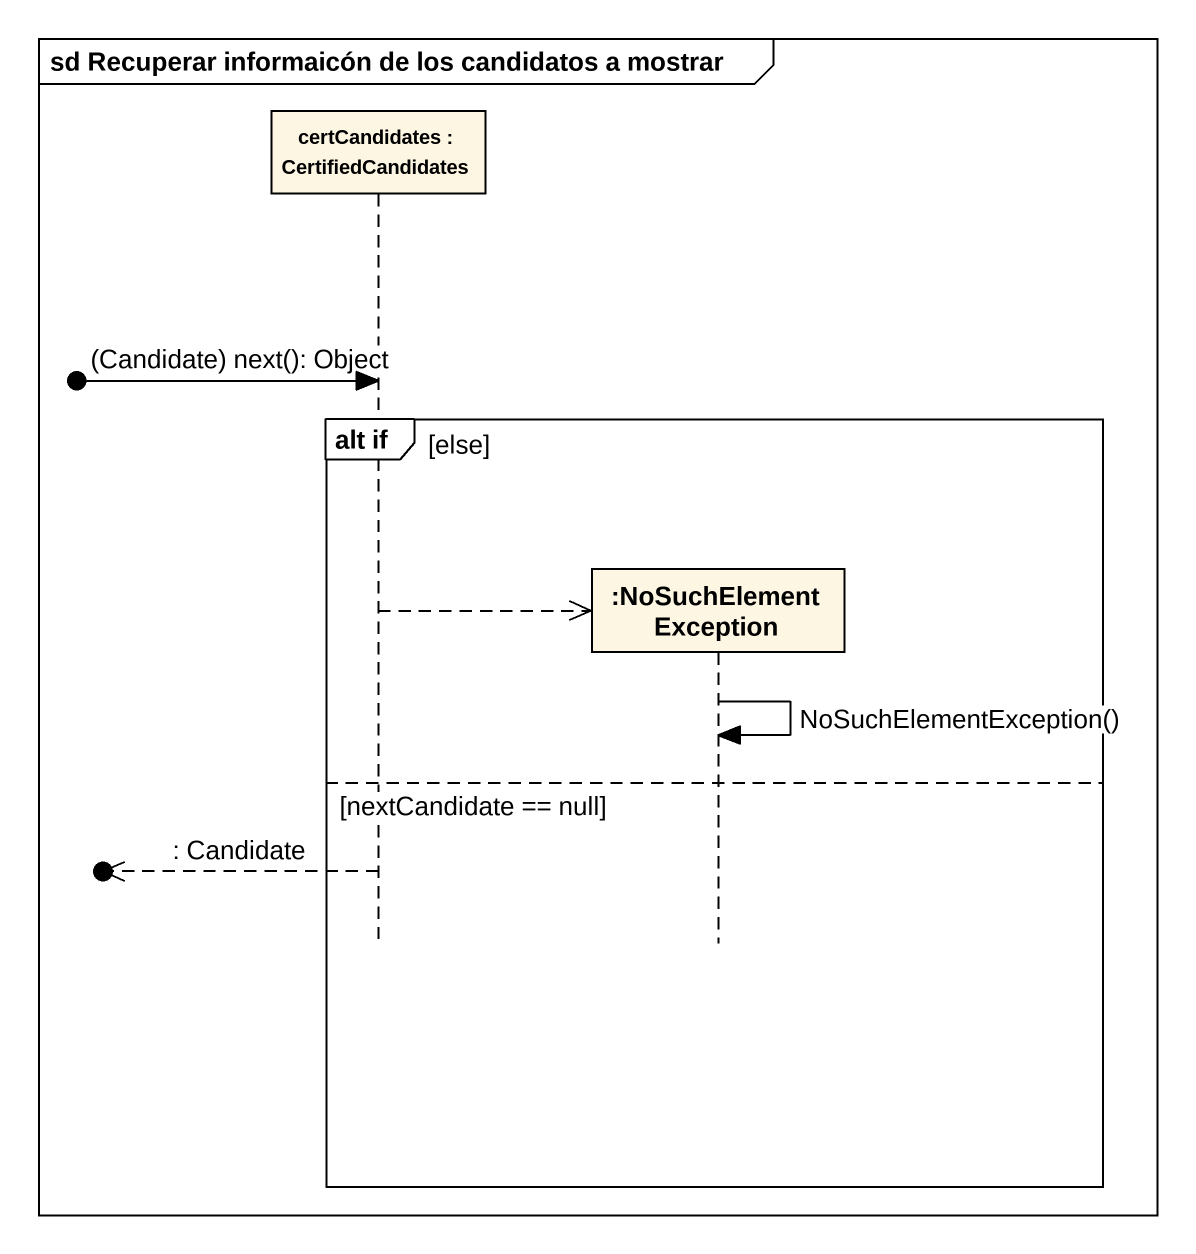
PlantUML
@startuml
mainframe sd Recuperar informaicón de los candidatos a mostrar
hide footbox
participant "certCandidates : CertifiedCandidates" as certCandidates
participant ":NoSuchElementException" as NoSuchElementException

[o-> certCandidates : (Candidate) next(): Object
group alt if [else]
  certCandidates -->> NoSuchElementException **
  NoSuchElementException -> NoSuchElementException : NoSuchElementException()
else nextCandidate == null
  [o<<-- certCandidates : : Candidate
end
@enduml
